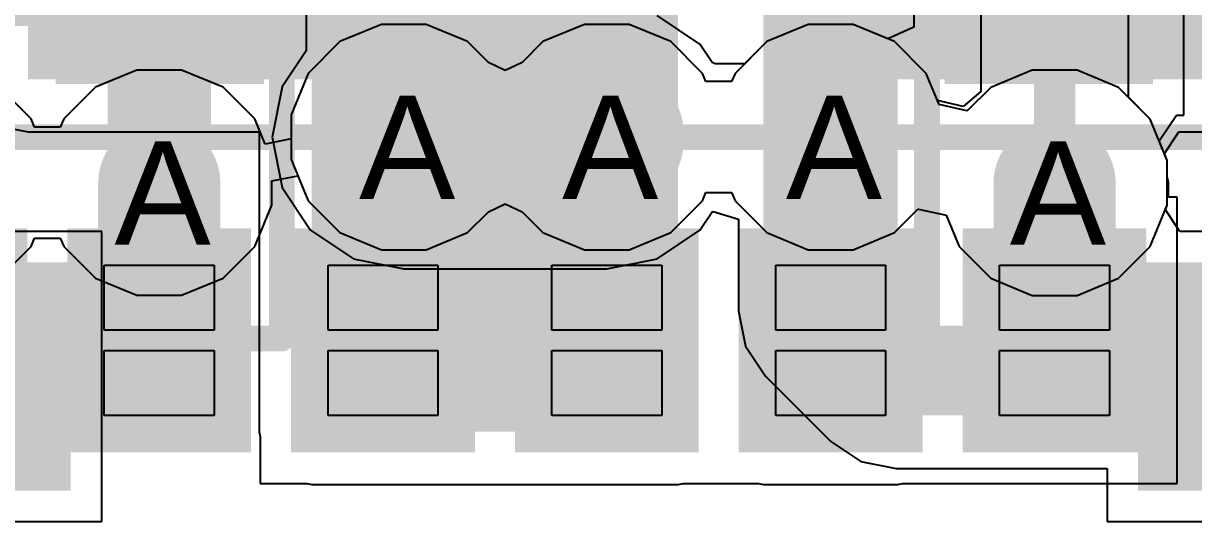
# Model space of a CAD drawing. Header units: inches. Extents: x 0 to 208, y 0 to 213.
# Drawn here: x 5.0778 to 5.3042, y 1.8641 to 1.9606 of the extents above; entities that cross this region are included whole.
import ezdxf

# ---------------------------------------------------------------- set-up
doc = ezdxf.new("R2010")
doc.units = ezdxf.units.IN
doc.header["$MEASUREMENT"] = 0
for name, color, linetype in [('Bottom Layer', 5, 'Continuous'), ('Bottom Overlay', 54, 'Continuous'), ('Bottom Paste', 16, 'Continuous'), ('Bottom Solder', 6, 'Continuous'), ('Drill Drawing', 1, 'Continuous'), ('L2_GND1', 16, 'Continuous'), ('L3_SIG1', 76, 'Continuous'), ('L4_PWR', 90, 'Continuous'), ('L5_GND2', 156, 'Continuous'), ('L6_SIG2', 130, 'Continuous'), ('L7_GND3', 216, 'Continuous'), ('Top Layer', 1, 'Continuous'), ('Top Overlay', 2, 'Continuous'), ('Top Paste', 8, 'Continuous'), ('Top Solder', 216, 'Continuous'), ('Via Holes', 16, 'Continuous')]:
    doc.layers.add(name, color=color, linetype=linetype)
doc.styles.add('Arial', font='', dxfattribs={"height": 0.2})
doc.styles.get('Arial').set_extended_font_data('Arial')

# ---------------------------------------------------------------- blocks, each defined once
blk = doc.blocks.new('A7682E_254')
at = {"layer": 'Top Layer'}
for points in [[(0.07284, 0.36417), (0.10039, 0.36417), (0.10039, 0.32874), (0.07284, 0.32874)], [(0.11614, 0.36417), (0.1437, 0.36417), (0.1437, 0.32874), (0.11614, 0.32874)], [(0.15945, 0.36417), (0.18701, 0.36417), (0.18701, 0.32874), (0.15945, 0.32874)], [(0.20276, 0.36417), (0.23031, 0.36417), (0.23031, 0.32874), (0.20276, 0.32874)], [(0.24606, 0.36417), (0.27362, 0.36417), (0.27362, 0.32874), (0.24606, 0.32874)]]:
    blk.add_hatch(color=1, dxfattribs=at).paths.add_polyline_path(points)
at = {"layer": 'Top Solder'}
for points in [[(0.02553, 0.36817), (0.06109, 0.36817), (0.06109, 0.32474), (0.02553, 0.32474)], [(0.06884, 0.36817), (0.10439, 0.36817), (0.10439, 0.32474), (0.06884, 0.32474)], [(0.11214, 0.36817), (0.1477, 0.36817), (0.1477, 0.32474), (0.11214, 0.32474)], [(0.15545, 0.36817), (0.19101, 0.36817), (0.19101, 0.32474), (0.15545, 0.32474)], [(0.19876, 0.36817), (0.23431, 0.36817), (0.23431, 0.32474), (0.19876, 0.32474)], [(0.24206, 0.36817), (0.27762, 0.36817), (0.27762, 0.32474), (0.24206, 0.32474)]]:
    blk.add_hatch(color=216, dxfattribs=at).paths.add_polyline_path(points)
at = {"layer": 'Top Overlay'}
blk.add_lwpolyline([(-0.38583, 0.38582, 0.005, 0.005, 0), (0.38583, 0.38582, 0.005, 0.005, 0)], format="xyseb", dxfattribs=at)
at = {"layer": 'Top Paste'}
for p, q in [((0.07598, 0.34843), (0.07598, 0.36102)), ((0.07598, 0.36102), (0.09724, 0.36102)), ((0.09724, 0.36102), (0.09724, 0.34843)), ((0.11929, 0.34843), (0.11929, 0.36102)), ((0.11929, 0.36102), (0.14055, 0.36102)), ((0.14055, 0.36102), (0.14055, 0.34843)), ((0.1626, 0.34843), (0.1626, 0.36102)), ((0.1626, 0.36102), (0.18386, 0.36102)), ((0.18386, 0.36102), (0.18386, 0.34843)), ((0.20591, 0.34843), (0.20591, 0.36102)), ((0.20591, 0.36102), (0.22717, 0.36102)), ((0.22717, 0.36102), (0.22717, 0.34843)), ((0.24921, 0.34843), (0.24921, 0.36102)), ((0.24921, 0.36102), (0.27047, 0.36102)), ((0.27047, 0.36102), (0.27047, 0.34843)), ((0.09724, 0.34843), (0.07598, 0.34843)), ((0.14055, 0.34843), (0.11929, 0.34843)), ((0.18386, 0.34843), (0.1626, 0.34843)), ((0.22717, 0.34843), (0.20591, 0.34843)), ((0.27047, 0.34843), (0.24921, 0.34843)), ((0.07598, 0.33189), (0.07598, 0.34449)), ((0.07598, 0.34449), (0.09724, 0.34449)), ((0.09724, 0.34449), (0.09724, 0.33189)), ((0.11929, 0.33189), (0.11929, 0.34449)), ((0.11929, 0.34449), (0.14055, 0.34449)), ((0.14055, 0.34449), (0.14055, 0.33189)), ((0.1626, 0.33189), (0.1626, 0.34449)), ((0.1626, 0.34449), (0.18386, 0.34449)), ((0.18386, 0.34449), (0.18386, 0.33189)), ((0.20591, 0.33189), (0.20591, 0.34449)), ((0.20591, 0.34449), (0.22717, 0.34449)), ((0.22717, 0.34449), (0.22717, 0.33189)), ((0.24921, 0.33189), (0.24921, 0.34449)), ((0.24921, 0.34449), (0.27047, 0.34449)), ((0.27047, 0.34449), (0.27047, 0.33189)), ((0.09724, 0.33189), (0.07598, 0.33189)), ((0.14055, 0.33189), (0.11929, 0.33189)), ((0.18386, 0.33189), (0.1626, 0.33189)), ((0.22717, 0.33189), (0.20591, 0.33189)), ((0.27047, 0.33189), (0.24921, 0.33189))]:
    blk.add_line(p, q, dxfattribs=at)
blk = doc.blocks.new('CAP_0402_B_298')
at = {"layer": 'Bottom Layer'}
for points in [[(-0.0095, 0.0125), (-0.0095, -0.0125), (-0.0275, -0.0125), (-0.0275, 0.0125)], [(0.0275, 0.0125), (0.0275, -0.0125), (0.0095, -0.0125), (0.0095, 0.0125)]]:
    blk.add_hatch(color=5, dxfattribs=at).paths.add_polyline_path(points)
at = {"layer": 'Bottom Paste'}
for points in [[(-0.0095, 0.0125), (-0.0095, -0.0125), (-0.0275, -0.0125), (-0.0275, 0.0125)], [(0.0275, 0.0125), (0.0275, -0.0125), (0.0095, -0.0125), (0.0095, 0.0125)]]:
    blk.add_hatch(color=16, dxfattribs=at).paths.add_polyline_path(points)
at = {"layer": 'Bottom Solder'}
for points in [[(-0.00714, 0.01486), (-0.00714, -0.01486), (-0.02986, -0.01486), (-0.02986, 0.01486)], [(0.02986, 0.01486), (0.02986, -0.01486), (0.00714, -0.01486), (0.00714, 0.01486)]]:
    blk.add_hatch(color=6, dxfattribs=at).paths.add_polyline_path(points)
at = {"layer": 'Bottom Overlay'}
for points in [[(-0.011, 0.016, 0.005, 0.005, 0), (-0.031, 0.016, 0.005, 0.005, 0)], [(-0.031, 0.016, 0.005, 0.005, 0), (-0.031, -0.016, 0.005, 0.005, 0)], [(0.031, 0.016, 0.005, 0.005, 0), (0.011, 0.016, 0.005, 0.005, 0)], [(0.031, 0.016, 0.005, 0.005, 0), (0.031, -0.016, 0.005, 0.005, 0)], [(-0.011, -0.016, 0.005, 0.005, 0), (-0.031, -0.016, 0.005, 0.005, 0)], [(0.031, -0.016, 0.005, 0.005, 0), (0.011, -0.016, 0.005, 0.005, 0)]]:
    blk.add_lwpolyline(points, format="xyseb", dxfattribs=at)
for points in [[(-0.03225, 0.016, 0.0025, 0.0025, 1), (-0.02975, 0.016, 0.0025, 0.0025, 1)], [(-0.03225, 0.016, 0.0025, 0.0025, 1), (-0.02975, 0.016, 0.0025, 0.0025, 1)], [(-0.01225, 0.016, 0.0025, 0.0025, 1), (-0.00975, 0.016, 0.0025, 0.0025, 1)], [(0.00975, 0.016, 0.0025, 0.0025, 1), (0.01225, 0.016, 0.0025, 0.0025, 1)], [(0.02975, 0.016, 0.0025, 0.0025, 1), (0.03225, 0.016, 0.0025, 0.0025, 1)], [(0.02975, 0.016, 0.0025, 0.0025, 1), (0.03225, 0.016, 0.0025, 0.0025, 1)], [(-0.03225, -0.016, 0.0025, 0.0025, 1), (-0.02975, -0.016, 0.0025, 0.0025, 1)], [(-0.03225, -0.016, 0.0025, 0.0025, 1), (-0.02975, -0.016, 0.0025, 0.0025, 1)], [(-0.01225, -0.016, 0.0025, 0.0025, 1), (-0.00975, -0.016, 0.0025, 0.0025, 1)], [(0.00975, -0.016, 0.0025, 0.0025, 1), (0.01225, -0.016, 0.0025, 0.0025, 1)], [(0.02975, -0.016, 0.0025, 0.0025, 1), (0.03225, -0.016, 0.0025, 0.0025, 1)], [(0.02975, -0.016, 0.0025, 0.0025, 1), (0.03225, -0.016, 0.0025, 0.0025, 1)]]:
    blk.add_lwpolyline(points, format="xyseb", close=True, dxfattribs=at)
blk = doc.blocks.new('SOT_23_B_503')
at = {"layer": 'Bottom Layer'}
for points in [[(-0.05354, 0.05748), (-0.02126, 0.05748), (-0.02126, 0.02126), (-0.05354, 0.02126)], [(0.02126, 0.05748), (0.05354, 0.05748), (0.05354, 0.02126), (0.02126, 0.02126)], [(-0.01614, -0.02126), (0.01614, -0.02126), (0.01614, -0.05748), (-0.01614, -0.05748)]]:
    blk.add_hatch(color=5, dxfattribs=at).paths.add_polyline_path(points)
at = {"layer": 'Bottom Paste'}
for points in [[(-0.05354, 0.05748), (-0.02126, 0.05748), (-0.02126, 0.02126), (-0.05354, 0.02126)], [(0.02126, 0.05748), (0.05354, 0.05748), (0.05354, 0.02126), (0.02126, 0.02126)], [(-0.01614, -0.02126), (0.01614, -0.02126), (0.01614, -0.05748), (-0.01614, -0.05748)]]:
    blk.add_hatch(color=16, dxfattribs=at).paths.add_polyline_path(points)
at = {"layer": 'Bottom Solder'}
for points in [[(-0.05754, 0.06148), (-0.01726, 0.06148), (-0.01726, 0.01726), (-0.05754, 0.01726)], [(0.01726, 0.06148), (0.05754, 0.06148), (0.05754, 0.01726), (0.01726, 0.01726)], [(-0.02014, -0.01726), (0.02014, -0.01726), (0.02014, -0.06148), (-0.02014, -0.06148)]]:
    blk.add_hatch(color=6, dxfattribs=at).paths.add_polyline_path(points)
at = {"layer": 'Bottom Overlay'}
for points in [[(-0.066, 0.051, 0.005, 0.005, 0), (-0.061, 0.046, 0.005, 0.005, 0)], [(-0.066, 0.041, 0.005, 0.005, 0), (-0.066, 0.051, 0.005, 0.005, 0)], [(-0.066, 0.041, 0.005, 0.005, 0), (-0.061, 0.046, 0.005, 0.005, 0)], [(-0.013, 0.031, 0.005, 0.005, 0), (0.013, 0.031, 0.005, 0.005, 0)], [(-0.061, -0.032, 0.005, 0.005, 0), (-0.061, 0.023, 0.005, 0.005, 0)], [(0.061, -0.032, 0.005, 0.005, 0), (0.061, 0.023, 0.005, 0.005, 0)], [(-0.061, -0.032, 0.005, 0.005, 0), (-0.022, -0.032, 0.005, 0.005, 0)], [(0.022, -0.032, 0.005, 0.005, 0), (0.061, -0.032, 0.005, 0.005, 0)]]:
    blk.add_lwpolyline(points, format="xyseb", dxfattribs=at)
for points in [[(-0.06725, 0.051, 0.0025, 0.0025, 1), (-0.06475, 0.051, 0.0025, 0.0025, 1)], [(-0.06725, 0.051, 0.0025, 0.0025, 1), (-0.06475, 0.051, 0.0025, 0.0025, 1)], [(-0.06225, 0.046, 0.0025, 0.0025, 1), (-0.05975, 0.046, 0.0025, 0.0025, 1)], [(-0.06225, 0.046, 0.0025, 0.0025, 1), (-0.05975, 0.046, 0.0025, 0.0025, 1)], [(-0.06725, 0.041, 0.0025, 0.0025, 1), (-0.06475, 0.041, 0.0025, 0.0025, 1)], [(-0.06725, 0.041, 0.0025, 0.0025, 1), (-0.06475, 0.041, 0.0025, 0.0025, 1)], [(-0.01425, 0.031, 0.0025, 0.0025, 1), (-0.01175, 0.031, 0.0025, 0.0025, 1)], [(0.01175, 0.031, 0.0025, 0.0025, 1), (0.01425, 0.031, 0.0025, 0.0025, 1)], [(-0.06225, 0.023, 0.0025, 0.0025, 1), (-0.05975, 0.023, 0.0025, 0.0025, 1)], [(0.05975, 0.023, 0.0025, 0.0025, 1), (0.06225, 0.023, 0.0025, 0.0025, 1)], [(-0.06225, -0.032, 0.0025, 0.0025, 1), (-0.05975, -0.032, 0.0025, 0.0025, 1)], [(-0.06225, -0.032, 0.0025, 0.0025, 1), (-0.05975, -0.032, 0.0025, 0.0025, 1)], [(-0.02325, -0.032, 0.0025, 0.0025, 1), (-0.02075, -0.032, 0.0025, 0.0025, 1)], [(0.02075, -0.032, 0.0025, 0.0025, 1), (0.02325, -0.032, 0.0025, 0.0025, 1)], [(0.05975, -0.032, 0.0025, 0.0025, 1), (0.06225, -0.032, 0.0025, 0.0025, 1)], [(0.05975, -0.032, 0.0025, 0.0025, 1), (0.06225, -0.032, 0.0025, 0.0025, 1)]]:
    blk.add_lwpolyline(points, format="xyseb", close=True, dxfattribs=at)
blk = doc.blocks.new('SOT_23_B_504')
at = {"layer": 'Bottom Layer'}
for points in [[(-0.05354, 0.05748), (-0.02126, 0.05748), (-0.02126, 0.02126), (-0.05354, 0.02126)], [(0.02126, 0.05748), (0.05354, 0.05748), (0.05354, 0.02126), (0.02126, 0.02126)], [(-0.01614, -0.02126), (0.01614, -0.02126), (0.01614, -0.05748), (-0.01614, -0.05748)]]:
    blk.add_hatch(color=5, dxfattribs=at).paths.add_polyline_path(points)
at = {"layer": 'Bottom Paste'}
for points in [[(-0.05354, 0.05748), (-0.02126, 0.05748), (-0.02126, 0.02126), (-0.05354, 0.02126)], [(0.02126, 0.05748), (0.05354, 0.05748), (0.05354, 0.02126), (0.02126, 0.02126)], [(-0.01614, -0.02126), (0.01614, -0.02126), (0.01614, -0.05748), (-0.01614, -0.05748)]]:
    blk.add_hatch(color=16, dxfattribs=at).paths.add_polyline_path(points)
at = {"layer": 'Bottom Solder'}
for points in [[(-0.05754, 0.06148), (-0.01726, 0.06148), (-0.01726, 0.01726), (-0.05754, 0.01726)], [(0.01726, 0.06148), (0.05754, 0.06148), (0.05754, 0.01726), (0.01726, 0.01726)], [(-0.02014, -0.01726), (0.02014, -0.01726), (0.02014, -0.06148), (-0.02014, -0.06148)]]:
    blk.add_hatch(color=6, dxfattribs=at).paths.add_polyline_path(points)
at = {"layer": 'Bottom Overlay'}
for points in [[(-0.066, 0.051, 0.005, 0.005, 0), (-0.061, 0.046, 0.005, 0.005, 0)], [(-0.066, 0.041, 0.005, 0.005, 0), (-0.066, 0.051, 0.005, 0.005, 0)], [(-0.066, 0.041, 0.005, 0.005, 0), (-0.061, 0.046, 0.005, 0.005, 0)], [(-0.013, 0.031, 0.005, 0.005, 0), (0.013, 0.031, 0.005, 0.005, 0)], [(-0.061, -0.032, 0.005, 0.005, 0), (-0.061, 0.023, 0.005, 0.005, 0)], [(0.061, -0.032, 0.005, 0.005, 0), (0.061, 0.023, 0.005, 0.005, 0)], [(-0.061, -0.032, 0.005, 0.005, 0), (-0.022, -0.032, 0.005, 0.005, 0)], [(0.022, -0.032, 0.005, 0.005, 0), (0.061, -0.032, 0.005, 0.005, 0)]]:
    blk.add_lwpolyline(points, format="xyseb", dxfattribs=at)
for points in [[(-0.06725, 0.051, 0.0025, 0.0025, 1), (-0.06475, 0.051, 0.0025, 0.0025, 1)], [(-0.06725, 0.051, 0.0025, 0.0025, 1), (-0.06475, 0.051, 0.0025, 0.0025, 1)], [(-0.06225, 0.046, 0.0025, 0.0025, 1), (-0.05975, 0.046, 0.0025, 0.0025, 1)], [(-0.06225, 0.046, 0.0025, 0.0025, 1), (-0.05975, 0.046, 0.0025, 0.0025, 1)], [(-0.06725, 0.041, 0.0025, 0.0025, 1), (-0.06475, 0.041, 0.0025, 0.0025, 1)], [(-0.06725, 0.041, 0.0025, 0.0025, 1), (-0.06475, 0.041, 0.0025, 0.0025, 1)], [(-0.01425, 0.031, 0.0025, 0.0025, 1), (-0.01175, 0.031, 0.0025, 0.0025, 1)], [(0.01175, 0.031, 0.0025, 0.0025, 1), (0.01425, 0.031, 0.0025, 0.0025, 1)], [(-0.06225, 0.023, 0.0025, 0.0025, 1), (-0.05975, 0.023, 0.0025, 0.0025, 1)], [(0.05975, 0.023, 0.0025, 0.0025, 1), (0.06225, 0.023, 0.0025, 0.0025, 1)], [(-0.06225, -0.032, 0.0025, 0.0025, 1), (-0.05975, -0.032, 0.0025, 0.0025, 1)], [(-0.06225, -0.032, 0.0025, 0.0025, 1), (-0.05975, -0.032, 0.0025, 0.0025, 1)], [(-0.02325, -0.032, 0.0025, 0.0025, 1), (-0.02075, -0.032, 0.0025, 0.0025, 1)], [(0.02075, -0.032, 0.0025, 0.0025, 1), (0.02325, -0.032, 0.0025, 0.0025, 1)], [(0.05975, -0.032, 0.0025, 0.0025, 1), (0.06225, -0.032, 0.0025, 0.0025, 1)], [(0.05975, -0.032, 0.0025, 0.0025, 1), (0.06225, -0.032, 0.0025, 0.0025, 1)]]:
    blk.add_lwpolyline(points, format="xyseb", close=True, dxfattribs=at)

msp = doc.modelspace()

# ---------------------------------------------------------------- hatches: boundary and pattern name
at = {"layer": 'Bottom Layer'}
msp.add_hatch(color=5, dxfattribs=at).paths.add_polyline_path([(5.14269, 1.9386), (5.1605, 1.9386), (5.1605, 2.07013), (5.14269, 2.07013)])
h = msp.add_hatch(color=5, dxfattribs=at)
edge = h.paths.add_edge_path()
edge.add_arc((5.15139, 1.9386), 0.01181, 0, 360)
h = msp.add_hatch(color=5, dxfattribs=at)
edge = h.paths.add_edge_path()
edge.add_arc((5.19067, 1.9386), 0.01181, 0, 360)
h = msp.add_hatch(color=5, dxfattribs=at)
edge = h.paths.add_edge_path()
edge.add_arc((5.23398, 1.9386), 0.01181, 0, 360)
h = msp.add_hatch(color=5, dxfattribs=at)
edge = h.paths.add_edge_path()
edge.add_arc((5.10407, 1.92978), 0.01181, 0, 360)
h = msp.add_hatch(color=5, dxfattribs=at)
edge = h.paths.add_edge_path()
edge.add_arc((5.27732, 1.92974), 0.01181, 0, 360)
at = {"layer": 'L2_GND1'}
h = msp.add_hatch(color=16, dxfattribs=at)
edge = h.paths.add_edge_path()
edge.add_arc((5.15139, 1.9386), 0.01181, 0, 360)
h = msp.add_hatch(color=16, dxfattribs=at)
edge = h.paths.add_edge_path()
edge.add_arc((5.19067, 1.9386), 0.01181, 0, 360)
h = msp.add_hatch(color=16, dxfattribs=at)
edge = h.paths.add_edge_path()
edge.add_arc((5.23398, 1.9386), 0.01181, 0, 360)
h = msp.add_hatch(color=16, dxfattribs=at)
edge = h.paths.add_edge_path()
edge.add_arc((5.10407, 1.92978), 0.01181, 0, 360)
h = msp.add_hatch(color=16, dxfattribs=at)
edge = h.paths.add_edge_path()
edge.add_arc((5.27732, 1.92974), 0.01181, 0, 360)
at = {"layer": 'L3_SIG1'}
h = msp.add_hatch(color=76, dxfattribs=at)
edge = h.paths.add_edge_path()
edge.add_arc((5.15139, 1.9386), 0.01181, 0, 360)
h = msp.add_hatch(color=76, dxfattribs=at)
edge = h.paths.add_edge_path()
edge.add_arc((5.19067, 1.9386), 0.01181, 0, 360)
h = msp.add_hatch(color=76, dxfattribs=at)
edge = h.paths.add_edge_path()
edge.add_arc((5.23398, 1.9386), 0.01181, 0, 360)
h = msp.add_hatch(color=76, dxfattribs=at)
edge = h.paths.add_edge_path()
edge.add_arc((5.10407, 1.92978), 0.01181, 0, 360)
h = msp.add_hatch(color=76, dxfattribs=at)
edge = h.paths.add_edge_path()
edge.add_arc((5.27732, 1.92974), 0.01181, 0, 360)
at = {"layer": 'L4_PWR'}
h = msp.add_hatch(color=90, dxfattribs=at)
edge = h.paths.add_edge_path()
edge.add_arc((5.15139, 1.9386), 0.01181, 0, 360)
h = msp.add_hatch(color=90, dxfattribs=at)
edge = h.paths.add_edge_path()
edge.add_arc((5.19067, 1.9386), 0.01181, 0, 360)
h = msp.add_hatch(color=90, dxfattribs=at)
edge = h.paths.add_edge_path()
edge.add_arc((5.23398, 1.9386), 0.01181, 0, 360)
h = msp.add_hatch(color=90, dxfattribs=at)
edge = h.paths.add_edge_path()
edge.add_arc((5.10407, 1.92978), 0.01181, 0, 360)
h = msp.add_hatch(color=90, dxfattribs=at)
edge = h.paths.add_edge_path()
edge.add_arc((5.27732, 1.92974), 0.01181, 0, 360)
at = {"layer": 'L5_GND2'}
h = msp.add_hatch(color=156, dxfattribs=at)
edge = h.paths.add_edge_path()
edge.add_arc((5.15139, 1.9386), 0.01181, 0, 360)
h = msp.add_hatch(color=156, dxfattribs=at)
edge = h.paths.add_edge_path()
edge.add_arc((5.19067, 1.9386), 0.01181, 0, 360)
h = msp.add_hatch(color=156, dxfattribs=at)
edge = h.paths.add_edge_path()
edge.add_arc((5.23398, 1.9386), 0.01181, 0, 360)
h = msp.add_hatch(color=156, dxfattribs=at)
edge = h.paths.add_edge_path()
edge.add_arc((5.10407, 1.92978), 0.01181, 0, 360)
h = msp.add_hatch(color=156, dxfattribs=at)
edge = h.paths.add_edge_path()
edge.add_arc((5.27732, 1.92974), 0.01181, 0, 360)
at = {"layer": 'L6_SIG2'}
h = msp.add_hatch(color=130, dxfattribs=at)
edge = h.paths.add_edge_path()
edge.add_arc((5.15139, 1.9386), 0.01181, 0, 360)
h = msp.add_hatch(color=130, dxfattribs=at)
edge = h.paths.add_edge_path()
edge.add_arc((5.19067, 1.9386), 0.01181, 0, 360)
h = msp.add_hatch(color=130, dxfattribs=at)
edge = h.paths.add_edge_path()
edge.add_arc((5.23398, 1.9386), 0.01181, 0, 360)
h = msp.add_hatch(color=130, dxfattribs=at)
edge = h.paths.add_edge_path()
edge.add_arc((5.10407, 1.92978), 0.01181, 0, 360)
h = msp.add_hatch(color=130, dxfattribs=at)
edge = h.paths.add_edge_path()
edge.add_arc((5.27732, 1.92974), 0.01181, 0, 360)
at = {"layer": 'L7_GND3'}
h = msp.add_hatch(color=216, dxfattribs=at)
edge = h.paths.add_edge_path()
edge.add_arc((5.15139, 1.9386), 0.01181, 0, 360)
h = msp.add_hatch(color=216, dxfattribs=at)
edge = h.paths.add_edge_path()
edge.add_arc((5.19067, 1.9386), 0.01181, 0, 360)
h = msp.add_hatch(color=216, dxfattribs=at)
edge = h.paths.add_edge_path()
edge.add_arc((5.23398, 1.9386), 0.01181, 0, 360)
h = msp.add_hatch(color=216, dxfattribs=at)
edge = h.paths.add_edge_path()
edge.add_arc((5.10407, 1.92978), 0.01181, 0, 360)
h = msp.add_hatch(color=216, dxfattribs=at)
edge = h.paths.add_edge_path()
edge.add_arc((5.27732, 1.92974), 0.01181, 0, 360)
at = {"layer": 'Top Layer'}
for points in [[(5.09221, 2.02813), (5.07869, 2.02813), (5.07869, 1.94978), (5.09221, 1.94978)], [(5.22099, 1.88151), (5.24697, 1.88151), (5.24697, 1.98972), (5.22099, 1.98972)], [(5.11219, 1.98613), (5.08069, 1.98613), (5.08069, 1.94978), (5.11219, 1.94978)], [(5.09969, 1.94978), (5.20317, 1.94978), (5.20317, 1.98613), (5.09969, 1.98613)], [(5.13359, 1.88151), (5.20446, 1.88151), (5.20446, 1.98613), (5.13359, 1.98613)], [(5.22099, 1.94978), (5.33073, 1.94978), (5.33073, 1.98612), (5.22099, 1.98612)], [(5.11588, 1.92978), (5.09221, 1.92978), (5.09221, 1.89916), (5.11588, 1.89916)], [(5.26551, 1.89913), (5.28917, 1.89913), (5.28917, 1.92974), (5.26551, 1.92974)]]:
    msp.add_hatch(color=1, dxfattribs=at).paths.add_polyline_path(points)
h = msp.add_hatch(color=1, dxfattribs=at)
edge = h.paths.add_edge_path()
edge.add_arc((5.15139, 1.9386), 0.01181, 0, 360)
h = msp.add_hatch(color=1, dxfattribs=at)
edge = h.paths.add_edge_path()
edge.add_arc((5.19067, 1.9386), 0.01181, 0, 360)
h = msp.add_hatch(color=1, dxfattribs=at)
edge = h.paths.add_edge_path()
edge.add_arc((5.23398, 1.9386), 0.01181, 0, 360)
h = msp.add_hatch(color=1, dxfattribs=at)
edge = h.paths.add_edge_path()
edge.add_arc((5.10407, 1.92978), 0.01181, 0, 360)
h = msp.add_hatch(color=1, dxfattribs=at)
edge = h.paths.add_edge_path()
edge.add_arc((5.27732, 1.92974), 0.01181, 0, 360)
at = {"layer": 'Via Holes'}
h = msp.add_hatch(color=7, dxfattribs=at)
edge = h.paths.add_edge_path()
edge.add_arc((5.15139, 1.9386), 0.00591, 0, 360)
h = msp.add_hatch(color=7, dxfattribs=at)
edge = h.paths.add_edge_path()
edge.add_arc((5.19067, 1.9386), 0.00591, 0, 360)
h = msp.add_hatch(color=7, dxfattribs=at)
edge = h.paths.add_edge_path()
edge.add_arc((5.23398, 1.9386), 0.00591, 0, 360)
h = msp.add_hatch(color=7, dxfattribs=at)
edge = h.paths.add_edge_path()
edge.add_arc((5.10407, 1.92978), 0.00591, 0, 360)
h = msp.add_hatch(color=7, dxfattribs=at)
edge = h.paths.add_edge_path()
edge.add_arc((5.27732, 1.92974), 0.00591, 0, 360)

# ---------------------------------------------------------------- linework, layer by layer
at = {"layer": 'Bottom Layer'}
for p, q in [((5.25008, 1.99908), (5.25008, 1.95988)), ((5.30236, 1.94286), (5.30236, 1.99908)), ((5.13249, 1.99505), (5.13249, 1.95531)), ((5.2087, 1.95662), (5.20043, 1.96215)), ((5.22964, 1.96041), (5.22163, 1.95709)), ((5.23832, 1.96041), (5.22964, 1.96041)), ((5.24508, 1.95761), (5.23832, 1.96041)), ((5.25008, 1.95988), (5.24508, 1.95761)), ((5.21107, 1.95307), (5.2087, 1.95662)), ((5.22163, 1.95709), (5.21729, 1.95276)), ((5.13249, 1.95531), (5.12784, 1.94835)), ((5.21165, 1.95279), (5.21107, 1.95307)), ((5.21729, 1.95276), (5.21165, 1.95279)), ((5.12784, 1.94835), (5.1259, 1.9386)), ((5.29756, 1.93786), (5.30091, 1.94286)), ((5.30091, 1.94286), (5.30236, 1.94286)), ((5.1259, 1.9386), (5.12784, 1.92884)), ((5.29913, 1.93408), (5.29756, 1.93786)), ((5.29913, 1.92541), (5.29913, 1.93408)), ((5.12784, 1.92884), (5.13336, 1.92057)), ((5.29875, 1.9245), (5.29913, 1.92541)), ((5.2087, 1.92057), (5.21107, 1.92413)), ((5.21107, 1.92413), (5.21123, 1.9242)), ((5.21123, 1.9242), (5.21614, 1.92271)), ((5.21614, 1.92271), (5.21614, 1.90491)), ((5.30153, 1.92034), (5.29875, 1.9245)), ((5.09293, 1.92034), (5.04064, 1.92034)), ((5.09293, 1.86412), (5.09293, 1.92034)), ((5.13336, 1.92057), (5.14163, 1.91505)), ((5.20043, 1.91505), (5.2087, 1.92057)), ((5.33977, 1.92034), (5.30153, 1.92034)), ((5.14163, 1.91505), (5.15139, 1.91311)), ((5.19067, 1.91311), (5.20043, 1.91505)), ((5.15139, 1.91311), (5.19067, 1.91311)), ((5.21614, 1.90491), (5.2175, 1.89808)), ((5.2175, 1.89808), (5.22136, 1.89229)), ((5.22136, 1.89229), (5.23405, 1.87961)), ((5.23405, 1.87961), (5.23405, 1.87961)), ((5.23405, 1.87961), (5.23984, 1.87574)), ((5.23984, 1.87574), (5.24666, 1.87439)), ((5.24666, 1.87439), (5.24666, 1.87439)), ((5.24666, 1.87439), (5.28748, 1.87439)), ((5.28748, 1.87439), (5.28748, 1.86412)), ((5.04064, 1.86412), (5.09293, 1.86412)), ((5.28748, 1.86412), (5.33977, 1.86412))]:
    msp.add_line(p, q, dxfattribs=at)
for points in [[(5.10407, 1.92978, 0.02, 0.02, 0), (5.10407, 1.97084, 0.02, 0.02, 0)], [(5.15139, 1.9386, 0.03, 0.03, 0), (5.19067, 1.9386, 0.03, 0.03, 0)], [(5.23398, 1.90491, 0.015, 0.015, 0), (5.23398, 1.9386, 0.015, 0.015, 0)], [(5.23398, 1.90491, 0.015, 0.015, 0), (5.24666, 1.89223, 0.015, 0.015, 0)], [(5.24666, 1.89223, 0.015, 0.015, 0), (5.31362, 1.89223, 0.015, 0.015, 0)]]:
    msp.add_lwpolyline(points, format="xyseb", dxfattribs=at)
for points in [[(5.14389, 1.9386, 0.015, 0.015, 1), (5.15889, 1.9386, 0.015, 0.015, 1)], [(5.18317, 1.9386, 0.015, 0.015, 1), (5.19817, 1.9386, 0.015, 0.015, 1)], [(5.23023, 1.9386, 0.0075, 0.0075, 1), (5.23773, 1.9386, 0.0075, 0.0075, 1)], [(5.09907, 1.92978, 0.01, 0.01, 1), (5.10907, 1.92978, 0.01, 0.01, 1)], [(5.23023, 1.90491, 0.0075, 0.0075, 1), (5.23773, 1.90491, 0.0075, 0.0075, 1)], [(5.23023, 1.90491, 0.0075, 0.0075, 1), (5.23773, 1.90491, 0.0075, 0.0075, 1)], [(5.24291, 1.89223, 0.0075, 0.0075, 1), (5.25041, 1.89223, 0.0075, 0.0075, 1)], [(5.24291, 1.89223, 0.0075, 0.0075, 1), (5.25041, 1.89223, 0.0075, 0.0075, 1)]]:
    msp.add_lwpolyline(points, format="xyseb", close=True, dxfattribs=at)
at = {"layer": 'L2_GND1'}
for p, q in [((5.14705, 1.96041), (5.13903, 1.95709)), ((5.15573, 1.96041), (5.14705, 1.96041)), ((5.16374, 1.95709), (5.15573, 1.96041)), ((5.18633, 1.96041), (5.17832, 1.95709)), ((5.19501, 1.96041), (5.18633, 1.96041)), ((5.20303, 1.95709), (5.19501, 1.96041)), ((5.22964, 1.96041), (5.22163, 1.95709)), ((5.23832, 1.96041), (5.22964, 1.96041)), ((5.24634, 1.95709), (5.23832, 1.96041)), ((5.13903, 1.95709), (5.1329, 1.95095)), ((5.16776, 1.95307), (5.16374, 1.95709)), ((5.17832, 1.95709), (5.1743, 1.95307)), ((5.20916, 1.95095), (5.20303, 1.95709)), ((5.22163, 1.95709), (5.21549, 1.95095)), ((5.25247, 1.95095), (5.24634, 1.95709)), ((5.17103, 1.9515), (5.16776, 1.95307)), ((5.1743, 1.95307), (5.17103, 1.9515)), ((5.1329, 1.95095), (5.12958, 1.94294)), ((5.20983, 1.94935), (5.20916, 1.95095)), ((5.21549, 1.95095), (5.21483, 1.94935)), ((5.25498, 1.94489), (5.25247, 1.95095)), ((5.27298, 1.95156), (5.26496, 1.94823)), ((5.28166, 1.95156), (5.27298, 1.95156)), ((5.28967, 1.94823), (5.28166, 1.95156)), ((5.21483, 1.94935), (5.20983, 1.94935)), ((5.26496, 1.94823), (5.26046, 1.94373)), ((5.29581, 1.9421), (5.28967, 1.94823)), ((5.12958, 1.94294), (5.12958, 1.93426)), ((5.26031, 1.94371), (5.25498, 1.94489)), ((5.26046, 1.94373), (5.26031, 1.94371)), ((5.29913, 1.93408), (5.29581, 1.9421)), ((5.12958, 1.93426), (5.1329, 1.92624)), ((5.29913, 1.92541), (5.29913, 1.93408)), ((5.20916, 1.92624), (5.20983, 1.92785)), ((5.20983, 1.92785), (5.21483, 1.92785)), ((5.21483, 1.92785), (5.21549, 1.92624)), ((5.1329, 1.92624), (5.13903, 1.92011)), ((5.16776, 1.92413), (5.17103, 1.92569)), ((5.17103, 1.92569), (5.1743, 1.92413)), ((5.20303, 1.92011), (5.20916, 1.92624)), ((5.21549, 1.92624), (5.22163, 1.92011)), ((5.29581, 1.91739), (5.29913, 1.92541)), ((5.16374, 1.92011), (5.16776, 1.92413)), ((5.1743, 1.92413), (5.17832, 1.92011)), ((5.24634, 1.92011), (5.25084, 1.92461)), ((5.25084, 1.92461), (5.25099, 1.92463)), ((5.25099, 1.92463), (5.25632, 1.92345)), ((5.25632, 1.92345), (5.25883, 1.91739)), ((5.13903, 1.92011), (5.14705, 1.91679)), ((5.15573, 1.91679), (5.16374, 1.92011)), ((5.17832, 1.92011), (5.18633, 1.91679)), ((5.19501, 1.91679), (5.20303, 1.92011)), ((5.22163, 1.92011), (5.22964, 1.91679)), ((5.23832, 1.91679), (5.24634, 1.92011)), ((5.14705, 1.91679), (5.15573, 1.91679)), ((5.18633, 1.91679), (5.19501, 1.91679)), ((5.22964, 1.91679), (5.23832, 1.91679)), ((5.25883, 1.91739), (5.26496, 1.91125)), ((5.28967, 1.91125), (5.29581, 1.91739)), ((5.26496, 1.91125), (5.27298, 1.90793)), ((5.28166, 1.90793), (5.28967, 1.91125)), ((5.27298, 1.90793), (5.28166, 1.90793))]:
    msp.add_line(p, q, dxfattribs=at)
at = {"layer": 'L3_SIG1'}
for p, q in [((5.26304, 2.01632), (5.26304, 1.94743)), ((5.29159, 1.94632), (5.29159, 2.01041)), ((5.14705, 1.96041), (5.13903, 1.95709)), ((5.15573, 1.96041), (5.14705, 1.96041)), ((5.16374, 1.95709), (5.15573, 1.96041)), ((5.18633, 1.96041), (5.17832, 1.95709)), ((5.19501, 1.96041), (5.18633, 1.96041)), ((5.20303, 1.95709), (5.19501, 1.96041)), ((5.22964, 1.96041), (5.22163, 1.95709)), ((5.23832, 1.96041), (5.22964, 1.96041)), ((5.24634, 1.95709), (5.23832, 1.96041)), ((5.13903, 1.95709), (5.1329, 1.95095)), ((5.16776, 1.95307), (5.16374, 1.95709)), ((5.17832, 1.95709), (5.1743, 1.95307)), ((5.20916, 1.95095), (5.20303, 1.95709)), ((5.22163, 1.95709), (5.21549, 1.95095)), ((5.25247, 1.95095), (5.24634, 1.95709)), ((5.17103, 1.9515), (5.16776, 1.95307)), ((5.1743, 1.95307), (5.17103, 1.9515)), ((5.1329, 1.95095), (5.12958, 1.94294)), ((5.20983, 1.94935), (5.20916, 1.95095)), ((5.21549, 1.95095), (5.21483, 1.94935)), ((5.25466, 1.94566), (5.25247, 1.95095)), ((5.21483, 1.94935), (5.20983, 1.94935)), ((5.26304, 1.94743), (5.2596, 1.94451)), ((5.2596, 1.94451), (5.25466, 1.94566)), ((5.29581, 1.9421), (5.29159, 1.94632)), ((5.12958, 1.94294), (5.12958, 1.93426)), ((5.29913, 1.93408), (5.29581, 1.9421)), ((5.12958, 1.93426), (5.1329, 1.92624)), ((5.29913, 1.92541), (5.29913, 1.93408)), ((5.20916, 1.92624), (5.20983, 1.92785)), ((5.20983, 1.92785), (5.21483, 1.92785)), ((5.21483, 1.92785), (5.21549, 1.92624)), ((5.1329, 1.92624), (5.13903, 1.92011)), ((5.16776, 1.92413), (5.17103, 1.92569)), ((5.17103, 1.92569), (5.1743, 1.92413)), ((5.20303, 1.92011), (5.20916, 1.92624)), ((5.21549, 1.92624), (5.22163, 1.92011)), ((5.29581, 1.91739), (5.29913, 1.92541)), ((5.16374, 1.92011), (5.16776, 1.92413)), ((5.1743, 1.92413), (5.17832, 1.92011)), ((5.24634, 1.92011), (5.25084, 1.92461)), ((5.25084, 1.92461), (5.25099, 1.92463)), ((5.25099, 1.92463), (5.25632, 1.92345)), ((5.25632, 1.92345), (5.25883, 1.91739)), ((5.13903, 1.92011), (5.14705, 1.91679)), ((5.15573, 1.91679), (5.16374, 1.92011)), ((5.17832, 1.92011), (5.18633, 1.91679)), ((5.19501, 1.91679), (5.20303, 1.92011)), ((5.22163, 1.92011), (5.22964, 1.91679)), ((5.23832, 1.91679), (5.24634, 1.92011)), ((5.14705, 1.91679), (5.15573, 1.91679)), ((5.18633, 1.91679), (5.19501, 1.91679)), ((5.22964, 1.91679), (5.23832, 1.91679)), ((5.25883, 1.91739), (5.26496, 1.91125)), ((5.28967, 1.91125), (5.29581, 1.91739)), ((5.26496, 1.91125), (5.27298, 1.90793)), ((5.28166, 1.90793), (5.28967, 1.91125)), ((5.27298, 1.90793), (5.28166, 1.90793))]:
    msp.add_line(p, q, dxfattribs=at)
msp.add_lwpolyline([(5.27732, 1.92974, 0.008, 0.008, 0), (5.27732, 2.01632, 0.008, 0.008, 0)], format="xyseb", dxfattribs=at)
msp.add_lwpolyline([(5.27532, 1.92974, 0.004, 0.004, 1), (5.27932, 1.92974, 0.004, 0.004, 1)], format="xyseb", close=True, dxfattribs=at)
at = {"layer": 'L4_PWR'}
for p, q in [((5.14705, 1.96041), (5.13903, 1.95709)), ((5.15573, 1.96041), (5.14705, 1.96041)), ((5.16374, 1.95709), (5.15573, 1.96041)), ((5.18633, 1.96041), (5.17832, 1.95709)), ((5.19501, 1.96041), (5.18633, 1.96041)), ((5.20303, 1.95709), (5.19501, 1.96041)), ((5.22964, 1.96041), (5.22163, 1.95709)), ((5.23832, 1.96041), (5.22964, 1.96041)), ((5.24634, 1.95709), (5.23832, 1.96041)), ((5.13903, 1.95709), (5.1329, 1.95095)), ((5.16776, 1.95307), (5.16374, 1.95709)), ((5.17832, 1.95709), (5.1743, 1.95307)), ((5.20916, 1.95095), (5.20303, 1.95709)), ((5.22163, 1.95709), (5.21549, 1.95095)), ((5.25247, 1.95095), (5.24634, 1.95709)), ((5.17103, 1.9515), (5.16776, 1.95307)), ((5.1743, 1.95307), (5.17103, 1.9515)), ((5.09973, 1.95159), (5.09171, 1.94827)), ((5.1084, 1.95159), (5.09973, 1.95159)), ((5.11642, 1.94827), (5.1084, 1.95159)), ((5.1329, 1.95095), (5.12958, 1.94294)), ((5.20983, 1.94935), (5.20916, 1.95095)), ((5.21549, 1.95095), (5.21483, 1.94935)), ((5.25498, 1.94489), (5.25247, 1.95095)), ((5.27298, 1.95156), (5.26496, 1.94823)), ((5.28166, 1.95156), (5.27298, 1.95156)), ((5.28967, 1.94823), (5.28166, 1.95156)), ((5.07925, 1.94213), (5.07311, 1.94827)), ((5.09171, 1.94827), (5.08558, 1.94213)), ((5.12256, 1.94213), (5.11642, 1.94827)), ((5.21483, 1.94935), (5.20983, 1.94935)), ((5.26496, 1.94823), (5.26046, 1.94373)), ((5.29581, 1.9421), (5.28967, 1.94823)), ((5.12958, 1.94294), (5.12958, 1.93825)), ((5.26031, 1.94371), (5.25498, 1.94489)), ((5.26046, 1.94373), (5.26031, 1.94371)), ((5.07991, 1.94053), (5.07925, 1.94213)), ((5.08558, 1.94213), (5.08491, 1.94053)), ((5.12458, 1.93725), (5.12256, 1.94213)), ((5.29913, 1.93408), (5.29581, 1.9421)), ((5.08491, 1.94053), (5.07991, 1.94053)), ((5.12958, 1.93825), (5.12458, 1.93725)), ((5.29913, 1.92541), (5.29913, 1.93408)), ((5.12588, 1.93013), (5.13088, 1.93112)), ((5.12588, 1.92544), (5.12588, 1.93013)), ((5.13088, 1.93112), (5.1329, 1.92624)), ((5.20916, 1.92624), (5.20983, 1.92785)), ((5.20983, 1.92785), (5.21483, 1.92785)), ((5.21483, 1.92785), (5.21549, 1.92624)), ((5.12256, 1.91742), (5.12588, 1.92544)), ((5.1329, 1.92624), (5.13903, 1.92011)), ((5.16776, 1.92413), (5.17103, 1.92569)), ((5.17103, 1.92569), (5.1743, 1.92413)), ((5.20303, 1.92011), (5.20916, 1.92624)), ((5.21549, 1.92624), (5.22163, 1.92011)), ((5.29581, 1.91739), (5.29913, 1.92541)), ((5.16374, 1.92011), (5.16776, 1.92413)), ((5.1743, 1.92413), (5.17832, 1.92011)), ((5.24634, 1.92011), (5.25084, 1.92461)), ((5.25084, 1.92461), (5.25099, 1.92463)), ((5.25099, 1.92463), (5.25632, 1.92345)), ((5.25632, 1.92345), (5.25883, 1.91739)), ((5.07925, 1.91742), (5.07991, 1.91902)), ((5.07991, 1.91902), (5.08491, 1.91902)), ((5.08491, 1.91902), (5.08558, 1.91742)), ((5.13903, 1.92011), (5.14705, 1.91679)), ((5.15573, 1.91679), (5.16374, 1.92011)), ((5.17832, 1.92011), (5.18633, 1.91679)), ((5.19501, 1.91679), (5.20303, 1.92011)), ((5.22163, 1.92011), (5.22964, 1.91679)), ((5.23832, 1.91679), (5.24634, 1.92011)), ((5.07311, 1.91129), (5.07925, 1.91742)), ((5.08558, 1.91742), (5.09171, 1.91129)), ((5.11642, 1.91129), (5.12256, 1.91742)), ((5.14705, 1.91679), (5.15573, 1.91679)), ((5.18633, 1.91679), (5.19501, 1.91679)), ((5.22964, 1.91679), (5.23832, 1.91679)), ((5.25883, 1.91739), (5.26496, 1.91125)), ((5.28967, 1.91125), (5.29581, 1.91739)), ((5.09171, 1.91129), (5.09973, 1.90797)), ((5.1084, 1.90797), (5.11642, 1.91129)), ((5.26496, 1.91125), (5.27298, 1.90793)), ((5.28166, 1.90793), (5.28967, 1.91125)), ((5.09973, 1.90797), (5.1084, 1.90797)), ((5.27298, 1.90793), (5.28166, 1.90793))]:
    msp.add_line(p, q, dxfattribs=at)
at = {"layer": 'L5_GND2'}
for p, q in [((5.14705, 1.96041), (5.13903, 1.95709)), ((5.15573, 1.96041), (5.14705, 1.96041)), ((5.16374, 1.95709), (5.15573, 1.96041)), ((5.18633, 1.96041), (5.17832, 1.95709)), ((5.19501, 1.96041), (5.18633, 1.96041)), ((5.20303, 1.95709), (5.19501, 1.96041)), ((5.22964, 1.96041), (5.22163, 1.95709)), ((5.23832, 1.96041), (5.22964, 1.96041)), ((5.24634, 1.95709), (5.23832, 1.96041)), ((5.13903, 1.95709), (5.1329, 1.95095)), ((5.16776, 1.95307), (5.16374, 1.95709)), ((5.17832, 1.95709), (5.1743, 1.95307)), ((5.20916, 1.95095), (5.20303, 1.95709)), ((5.22163, 1.95709), (5.21549, 1.95095)), ((5.25247, 1.95095), (5.24634, 1.95709)), ((5.17103, 1.9515), (5.16776, 1.95307)), ((5.1743, 1.95307), (5.17103, 1.9515)), ((5.1329, 1.95095), (5.12958, 1.94294)), ((5.20983, 1.94935), (5.20916, 1.95095)), ((5.21549, 1.95095), (5.21483, 1.94935)), ((5.25498, 1.94489), (5.25247, 1.95095)), ((5.27298, 1.95156), (5.26496, 1.94823)), ((5.28166, 1.95156), (5.27298, 1.95156)), ((5.28967, 1.94823), (5.28166, 1.95156)), ((5.21483, 1.94935), (5.20983, 1.94935)), ((5.26496, 1.94823), (5.26046, 1.94373)), ((5.29581, 1.9421), (5.28967, 1.94823)), ((5.12958, 1.94294), (5.12958, 1.93426)), ((5.26031, 1.94371), (5.25498, 1.94489)), ((5.26046, 1.94373), (5.26031, 1.94371)), ((5.29913, 1.93408), (5.29581, 1.9421)), ((5.12958, 1.93426), (5.1329, 1.92624)), ((5.29913, 1.92541), (5.29913, 1.93408)), ((5.20916, 1.92624), (5.20983, 1.92785)), ((5.20983, 1.92785), (5.21483, 1.92785)), ((5.21483, 1.92785), (5.21549, 1.92624)), ((5.1329, 1.92624), (5.13903, 1.92011)), ((5.16776, 1.92413), (5.17103, 1.92569)), ((5.17103, 1.92569), (5.1743, 1.92413)), ((5.20303, 1.92011), (5.20916, 1.92624)), ((5.21549, 1.92624), (5.22163, 1.92011)), ((5.29581, 1.91739), (5.29913, 1.92541)), ((5.16374, 1.92011), (5.16776, 1.92413)), ((5.1743, 1.92413), (5.17832, 1.92011)), ((5.24634, 1.92011), (5.25084, 1.92461)), ((5.25084, 1.92461), (5.25099, 1.92463)), ((5.25099, 1.92463), (5.25632, 1.92345)), ((5.25632, 1.92345), (5.25883, 1.91739)), ((5.13903, 1.92011), (5.14705, 1.91679)), ((5.15573, 1.91679), (5.16374, 1.92011)), ((5.17832, 1.92011), (5.18633, 1.91679)), ((5.19501, 1.91679), (5.20303, 1.92011)), ((5.22163, 1.92011), (5.22964, 1.91679)), ((5.23832, 1.91679), (5.24634, 1.92011)), ((5.14705, 1.91679), (5.15573, 1.91679)), ((5.18633, 1.91679), (5.19501, 1.91679)), ((5.22964, 1.91679), (5.23832, 1.91679)), ((5.25883, 1.91739), (5.26496, 1.91125)), ((5.28967, 1.91125), (5.29581, 1.91739)), ((5.26496, 1.91125), (5.27298, 1.90793)), ((5.28166, 1.90793), (5.28967, 1.91125)), ((5.27298, 1.90793), (5.28166, 1.90793))]:
    msp.add_line(p, q, dxfattribs=at)
at = {"layer": 'L6_SIG2'}
for p, q in [((5.14705, 1.96041), (5.13903, 1.95709)), ((5.15573, 1.96041), (5.14705, 1.96041)), ((5.16374, 1.95709), (5.15573, 1.96041)), ((5.18633, 1.96041), (5.17832, 1.95709)), ((5.19501, 1.96041), (5.18633, 1.96041)), ((5.20303, 1.95709), (5.19501, 1.96041)), ((5.22964, 1.96041), (5.22163, 1.95709)), ((5.23832, 1.96041), (5.22964, 1.96041)), ((5.24634, 1.95709), (5.23832, 1.96041)), ((5.13903, 1.95709), (5.1329, 1.95095)), ((5.16776, 1.95307), (5.16374, 1.95709)), ((5.17832, 1.95709), (5.1743, 1.95307)), ((5.20916, 1.95095), (5.20303, 1.95709)), ((5.22163, 1.95709), (5.21549, 1.95095)), ((5.25247, 1.95095), (5.24634, 1.95709)), ((5.17103, 1.9515), (5.16776, 1.95307)), ((5.1743, 1.95307), (5.17103, 1.9515)), ((5.1329, 1.95095), (5.12958, 1.94294)), ((5.20983, 1.94935), (5.20916, 1.95095)), ((5.21549, 1.95095), (5.21483, 1.94935)), ((5.25498, 1.94489), (5.25247, 1.95095)), ((5.27298, 1.95156), (5.26496, 1.94823)), ((5.28166, 1.95156), (5.27298, 1.95156)), ((5.28967, 1.94823), (5.28166, 1.95156)), ((5.21483, 1.94935), (5.20983, 1.94935)), ((5.26496, 1.94823), (5.26046, 1.94373)), ((5.29581, 1.9421), (5.28967, 1.94823)), ((5.12958, 1.94294), (5.12958, 1.93426)), ((5.26031, 1.94371), (5.25498, 1.94489)), ((5.26046, 1.94373), (5.26031, 1.94371)), ((5.29913, 1.93408), (5.29581, 1.9421)), ((5.12958, 1.93426), (5.1329, 1.92624)), ((5.29913, 1.92541), (5.29913, 1.93408)), ((5.20916, 1.92624), (5.20983, 1.92785)), ((5.20983, 1.92785), (5.21483, 1.92785)), ((5.21483, 1.92785), (5.21549, 1.92624)), ((5.1329, 1.92624), (5.13903, 1.92011)), ((5.16776, 1.92413), (5.17103, 1.92569)), ((5.17103, 1.92569), (5.1743, 1.92413)), ((5.20303, 1.92011), (5.20916, 1.92624)), ((5.21549, 1.92624), (5.22163, 1.92011)), ((5.29581, 1.91739), (5.29913, 1.92541)), ((5.16374, 1.92011), (5.16776, 1.92413)), ((5.1743, 1.92413), (5.17832, 1.92011)), ((5.24634, 1.92011), (5.25084, 1.92461)), ((5.25084, 1.92461), (5.25099, 1.92463)), ((5.25099, 1.92463), (5.25632, 1.92345)), ((5.25632, 1.92345), (5.25883, 1.91739)), ((5.13903, 1.92011), (5.14705, 1.91679)), ((5.15573, 1.91679), (5.16374, 1.92011)), ((5.17832, 1.92011), (5.18633, 1.91679)), ((5.19501, 1.91679), (5.20303, 1.92011)), ((5.22163, 1.92011), (5.22964, 1.91679)), ((5.23832, 1.91679), (5.24634, 1.92011)), ((5.14705, 1.91679), (5.15573, 1.91679)), ((5.18633, 1.91679), (5.19501, 1.91679)), ((5.22964, 1.91679), (5.23832, 1.91679)), ((5.25883, 1.91739), (5.26496, 1.91125)), ((5.28967, 1.91125), (5.29581, 1.91739)), ((5.26496, 1.91125), (5.27298, 1.90793)), ((5.28166, 1.90793), (5.28967, 1.91125)), ((5.27298, 1.90793), (5.28166, 1.90793))]:
    msp.add_line(p, q, dxfattribs=at)
at = {"layer": 'L7_GND3'}
for p, q in [((5.14705, 1.96041), (5.13903, 1.95709)), ((5.15573, 1.96041), (5.14705, 1.96041)), ((5.16374, 1.95709), (5.15573, 1.96041)), ((5.18633, 1.96041), (5.17832, 1.95709)), ((5.19501, 1.96041), (5.18633, 1.96041)), ((5.20303, 1.95709), (5.19501, 1.96041)), ((5.22964, 1.96041), (5.22163, 1.95709)), ((5.23832, 1.96041), (5.22964, 1.96041)), ((5.24634, 1.95709), (5.23832, 1.96041)), ((5.13903, 1.95709), (5.1329, 1.95095)), ((5.16776, 1.95307), (5.16374, 1.95709)), ((5.17832, 1.95709), (5.1743, 1.95307)), ((5.20916, 1.95095), (5.20303, 1.95709)), ((5.22163, 1.95709), (5.21549, 1.95095)), ((5.25247, 1.95095), (5.24634, 1.95709)), ((5.17103, 1.9515), (5.16776, 1.95307)), ((5.1743, 1.95307), (5.17103, 1.9515)), ((5.1329, 1.95095), (5.12958, 1.94294)), ((5.20983, 1.94935), (5.20916, 1.95095)), ((5.21549, 1.95095), (5.21483, 1.94935)), ((5.25498, 1.94489), (5.25247, 1.95095)), ((5.27298, 1.95156), (5.26496, 1.94823)), ((5.28166, 1.95156), (5.27298, 1.95156)), ((5.28967, 1.94823), (5.28166, 1.95156)), ((5.21483, 1.94935), (5.20983, 1.94935)), ((5.26496, 1.94823), (5.26046, 1.94373)), ((5.29581, 1.9421), (5.28967, 1.94823)), ((5.12958, 1.94294), (5.12958, 1.93426)), ((5.26031, 1.94371), (5.25498, 1.94489)), ((5.26046, 1.94373), (5.26031, 1.94371)), ((5.29913, 1.93408), (5.29581, 1.9421)), ((5.12958, 1.93426), (5.1329, 1.92624)), ((5.29913, 1.92541), (5.29913, 1.93408)), ((5.20916, 1.92624), (5.20983, 1.92785)), ((5.20983, 1.92785), (5.21483, 1.92785)), ((5.21483, 1.92785), (5.21549, 1.92624)), ((5.1329, 1.92624), (5.13903, 1.92011)), ((5.16776, 1.92413), (5.17103, 1.92569)), ((5.17103, 1.92569), (5.1743, 1.92413)), ((5.20303, 1.92011), (5.20916, 1.92624)), ((5.21549, 1.92624), (5.22163, 1.92011)), ((5.29581, 1.91739), (5.29913, 1.92541)), ((5.16374, 1.92011), (5.16776, 1.92413)), ((5.1743, 1.92413), (5.17832, 1.92011)), ((5.24634, 1.92011), (5.25084, 1.92461)), ((5.25084, 1.92461), (5.25099, 1.92463)), ((5.25099, 1.92463), (5.25632, 1.92345)), ((5.25632, 1.92345), (5.25883, 1.91739)), ((5.13903, 1.92011), (5.14705, 1.91679)), ((5.15573, 1.91679), (5.16374, 1.92011)), ((5.17832, 1.92011), (5.18633, 1.91679)), ((5.19501, 1.91679), (5.20303, 1.92011)), ((5.22163, 1.92011), (5.22964, 1.91679)), ((5.23832, 1.91679), (5.24634, 1.92011)), ((5.14705, 1.91679), (5.15573, 1.91679)), ((5.18633, 1.91679), (5.19501, 1.91679)), ((5.22964, 1.91679), (5.23832, 1.91679)), ((5.25883, 1.91739), (5.26496, 1.91125)), ((5.28967, 1.91125), (5.29581, 1.91739)), ((5.26496, 1.91125), (5.27298, 1.90793)), ((5.28166, 1.90793), (5.28967, 1.91125)), ((5.27298, 1.90793), (5.28166, 1.90793))]:
    msp.add_line(p, q, dxfattribs=at)
at = {"layer": 'Top Layer'}
for p, q in [((5.07499, 1.94032), (5.07869, 1.93959)), ((5.07869, 1.93959), (5.12339, 1.93959)), ((5.12339, 1.93959), (5.12339, 1.88151)), ((5.29857, 1.93543), (5.30135, 1.93959)), ((5.30135, 1.93959), (5.33073, 1.93959)), ((5.29913, 1.93408), (5.29857, 1.93543)), ((5.29913, 1.93095), (5.29913, 1.93408)), ((5.29937, 1.92974), (5.29913, 1.93095)), ((5.29937, 1.92694), (5.29937, 1.92974)), ((5.30107, 1.92694), (5.29937, 1.92694)), ((5.30107, 1.87151), (5.30107, 1.92694)), ((5.12339, 1.88151), (5.12359, 1.88052)), ((5.12359, 1.88052), (5.12359, 1.87151)), ((5.12359, 1.87151), (5.13261, 1.87151)), ((5.13261, 1.87151), (5.13359, 1.87132)), ((5.13359, 1.87132), (5.20446, 1.87132)), ((5.20446, 1.87132), (5.20544, 1.87151)), ((5.20544, 1.87151), (5.22001, 1.87151)), ((5.22001, 1.87151), (5.22099, 1.87132)), ((5.22099, 1.87132), (5.24697, 1.87132)), ((5.24697, 1.87132), (5.24796, 1.87151)), ((5.24796, 1.87151), (5.30107, 1.87151))]:
    msp.add_line(p, q, dxfattribs=at)

# ---------------------------------------------------------------- block references
at = {"rotation": 180}
msp.add_blockref('CAP_0402_B_298', (5.17, 1.97763), dxfattribs=at)
for name, p in [('SOT_23_B_503', (5.06679, 1.9316)), ('SOT_23_B_504', (5.31362, 1.9316)), ('A7682E_254', (5.01745, 1.55277))]:
    msp.add_blockref(name, p)

# ---------------------------------------------------------------- texts
at = {"layer": 'Drill Drawing', "style": 'Arial'}
for p in [(5.14272, 1.9266), (5.18201, 1.9266), (5.22532, 1.9266), (5.0954, 1.91778), (5.26865, 1.91775)]:
    msp.add_text('A', height=0.02, dxfattribs=at).set_placement(p)

doc.saveas('drawing.dxf')
